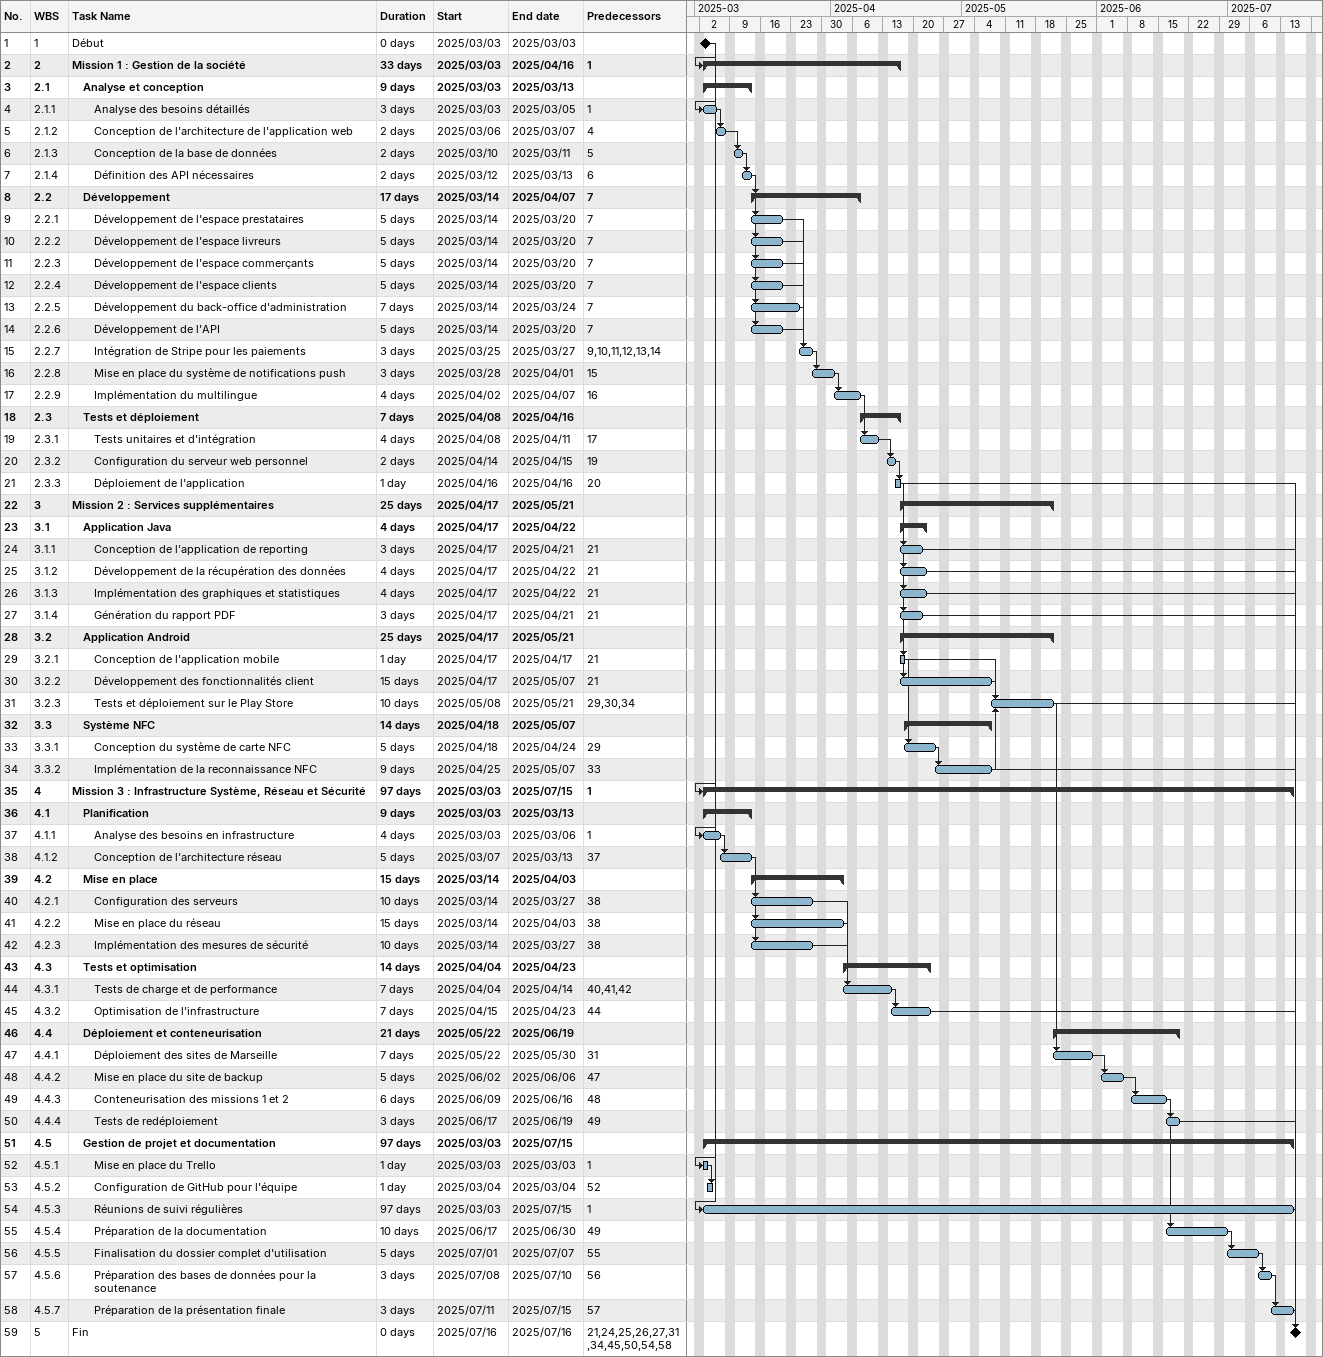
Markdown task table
| ID | WBS | Task | Duration | Start | Finish | Predecessors |
|---|---|---|---|---|---|---|
| 1 | 1 | Début | 0d | 2025-03-03 | 2025-03-03 |  |
| 2 | 2 | **Mission 1 : Gestion de la société** | 33d | 2025-03-03 | 2025-04-16 | 1 |
| 3 | 2.1 | **Analyse et conception** | 9d | 2025-03-03 | 2025-03-13 |  |
| 4 | 2.1.1 | Analyse des besoins détaillés | 3d | 2025-03-03 | 2025-03-05 | 1 |
| 5 | 2.1.2 | Conception de l'architecture de l'application web | 2d | 2025-03-06 | 2025-03-07 | 4 |
| 6 | 2.1.3 | Conception de la base de données | 2d | 2025-03-10 | 2025-03-11 | 5 |
| 7 | 2.1.4 | Définition des API nécessaires | 2d | 2025-03-12 | 2025-03-13 | 6 |
| 8 | 2.2 | **Développement** | 17d | 2025-03-14 | 2025-04-07 | 7 |
| 9 | 2.2.1 | Développement de l'espace prestataires | 5d | 2025-03-14 | 2025-03-20 | 7 |
| 10 | 2.2.2 | Développement de l'espace livreurs | 5d | 2025-03-14 | 2025-03-20 | 7 |
| 11 | 2.2.3 | Développement de l'espace commerçants | 5d | 2025-03-14 | 2025-03-20 | 7 |
| 12 | 2.2.4 | Développement de l'espace clients | 5d | 2025-03-14 | 2025-03-20 | 7 |
| 13 | 2.2.5 | Développement du back-office d'administration | 7d | 2025-03-14 | 2025-03-24 | 7 |
| 14 | 2.2.6 | Développement de l'API | 5d | 2025-03-14 | 2025-03-20 | 7 |
| 15 | 2.2.7 | Intégration de Stripe pour les paiements | 3d | 2025-03-25 | 2025-03-27 | 9, 10, 11, 12, 13, 14 |
| 16 | 2.2.8 | Mise en place du système de notifications push | 3d | 2025-03-28 | 2025-04-01 | 15 |
| 17 | 2.2.9 | Implémentation du multilingue | 4d | 2025-04-02 | 2025-04-07 | 16 |
| 18 | 2.3 | **Tests et déploiement** | 7d | 2025-04-08 | 2025-04-16 |  |
| 19 | 2.3.1 | Tests unitaires et d'intégration | 4d | 2025-04-08 | 2025-04-11 | 17 |
| 20 | 2.3.2 | Configuration du serveur web personnel | 2d | 2025-04-14 | 2025-04-15 | 19 |
| 21 | 2.3.3 | Déploiement de l'application | 1d | 2025-04-16 | 2025-04-16 | 20 |
| 22 | 3 | **Mission 2 : Services supplémentaires** | 25d | 2025-04-17 | 2025-05-21 |  |
| 23 | 3.1 | **Application Java** | 4d | 2025-04-17 | 2025-04-22 |  |
| 24 | 3.1.1 | Conception de l'application de reporting | 3d | 2025-04-17 | 2025-04-21 | 21 |
| 25 | 3.1.2 | Développement de la récupération des données | 4d | 2025-04-17 | 2025-04-22 | 21 |
| 26 | 3.1.3 | Implémentation des graphiques et statistiques | 4d | 2025-04-17 | 2025-04-22 | 21 |
| 27 | 3.1.4 | Génération du rapport PDF | 3d | 2025-04-17 | 2025-04-21 | 21 |
| 28 | 3.2 | **Application Android** | 25d | 2025-04-17 | 2025-05-21 |  |
| 29 | 3.2.1 | Conception de l'application mobile | 1d | 2025-04-17 | 2025-04-17 | 21 |
| 30 | 3.2.2 | Développement des fonctionnalités client | 15d | 2025-04-17 | 2025-05-07 | 21 |
| 31 | 3.2.3 | Tests et déploiement sur le Play Store | 10d | 2025-05-08 | 2025-05-21 | 29, 30, 34 |
| 32 | 3.3 | **Système NFC** | 14d | 2025-04-18 | 2025-05-07 |  |
| 33 | 3.3.1 | Conception du système de carte NFC | 5d | 2025-04-18 | 2025-04-24 | 29 |
| 34 | 3.3.2 | Implémentation de la reconnaissance NFC | 9d | 2025-04-25 | 2025-05-07 | 33 |
| 35 | 4 | **Mission 3 : Infrastructure Système, Réseau et Sécurité** | 97d | 2025-03-03 | 2025-07-15 | 1 |
| 36 | 4.1 | **Planification** | 9d | 2025-03-03 | 2025-03-13 |  |
| 37 | 4.1.1 | Analyse des besoins en infrastructure | 4d | 2025-03-03 | 2025-03-06 | 1 |
| 38 | 4.1.2 | Conception de l'architecture réseau | 5d | 2025-03-07 | 2025-03-13 | 37 |
| 39 | 4.2 | **Mise en place** | 15d | 2025-03-14 | 2025-04-03 |  |
| 40 | 4.2.1 | Configuration des serveurs | 10d | 2025-03-14 | 2025-03-27 | 38 |
| 41 | 4.2.2 | Mise en place du réseau | 15d | 2025-03-14 | 2025-04-03 | 38 |
| 42 | 4.2.3 | Implémentation des mesures de sécurité | 10d | 2025-03-14 | 2025-03-27 | 38 |
| 43 | 4.3 | **Tests et optimisation** | 14d | 2025-04-04 | 2025-04-23 |  |
| 44 | 4.3.1 | Tests de charge et de performance | 7d | 2025-04-04 | 2025-04-14 | 40, 41, 42 |
| 45 | 4.3.2 | Optimisation de l'infrastructure | 7d | 2025-04-15 | 2025-04-23 | 44 |
| 46 | 4.4 | **Déploiement et conteneurisation** | 21d | 2025-05-22 | 2025-06-19 |  |
| 47 | 4.4.1 | Déploiement des sites de Marseille | 7d | 2025-05-22 | 2025-05-30 | 31 |
| 48 | 4.4.2 | Mise en place du site de backup | 5d | 2025-06-02 | 2025-06-06 | 47 |
| 49 | 4.4.3 | Conteneurisation des missions 1 et 2 | 6d | 2025-06-09 | 2025-06-16 | 48 |
| 50 | 4.4.4 | Tests de redéploiement | 3d | 2025-06-17 | 2025-06-19 | 49 |
| 51 | 4.5 | **Gestion de projet et documentation** | 97d | 2025-03-03 | 2025-07-15 |  |
| 52 | 4.5.1 | Mise en place du Trello | 1d | 2025-03-03 | 2025-03-03 | 1 |
| 53 | 4.5.2 | Configuration de GitHub pour l'équipe | 1d | 2025-03-04 | 2025-03-04 | 52 |
| 54 | 4.5.3 | Réunions de suivi régulières | 97d | 2025-03-03 | 2025-07-15 | 1 |
| 55 | 4.5.4 | Préparation de la documentation | 10d | 2025-06-17 | 2025-06-30 | 49 |
| 56 | 4.5.5 | Finalisation du dossier complet d'utilisation | 5d | 2025-07-01 | 2025-07-07 | 55 |
| 57 | 4.5.6 | Préparation des bases de données pour la soutenance | 3d | 2025-07-08 | 2025-07-10 | 56 |
| 58 | 4.5.7 | Préparation de la présentation finale | 3d | 2025-07-11 | 2025-07-15 | 57 |
| 59 | 5 | Fin | 0d | 2025-07-16 | 2025-07-16 | 21, 24, 25, 26, 27, 31, 34, 45, 50, 54, 58 |
